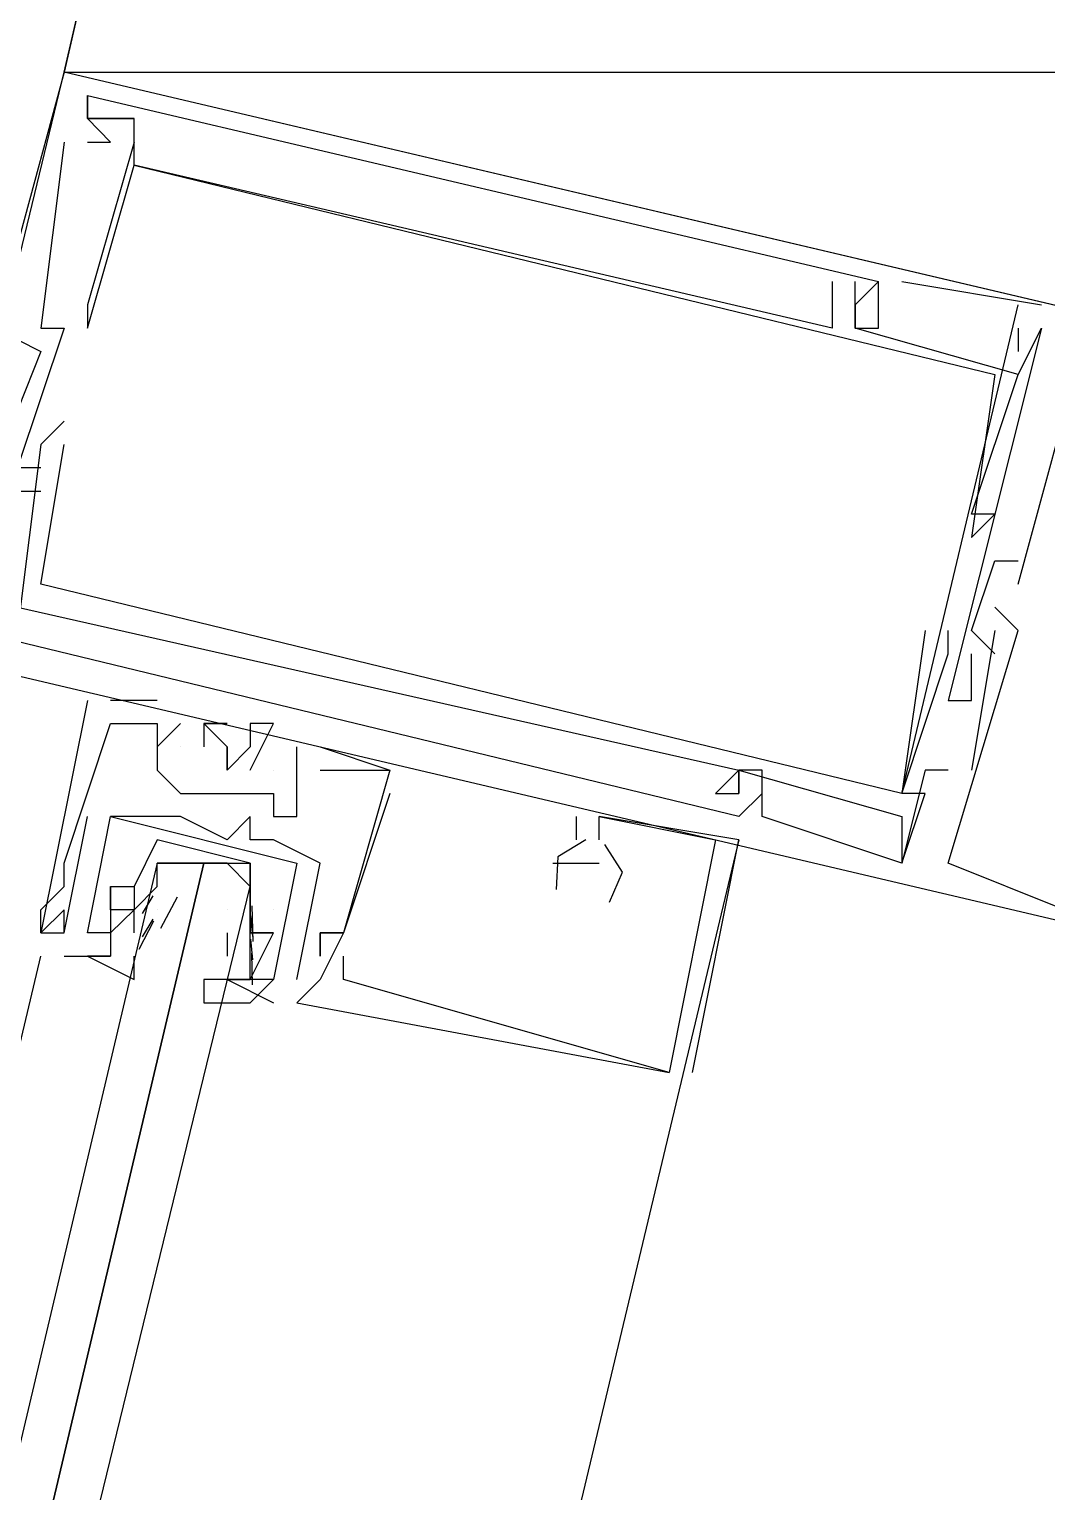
# Model space of a CAD drawing. Header units: feet. Extents: x -84 to 198, y -22 to 181.
# Drawn here: x 90.167 to 90.75, y 27.391 to 28.229 of the extents above; entities that cross this region are included whole.
import ezdxf

# ---------------------------------------------------------------- set-up
doc = ezdxf.new("R2010")
doc.units = ezdxf.units.FT
doc.layers.add('A-LINEA', color=7, linetype='CONTINUOUS')
doc.layers.add('A-MURO-CONCRETO', color=8, linetype='CONTINUOUS')

msp = doc.modelspace()

# ---------------------------------------------------------------- linework, layer by layer
at = {"layer": 'A-LINEA'}
for p, q in [((90.0533, 27.6578), (90.1867, 28.2044)), ((90.1867, 28.2044), (90.1867, 28.2044)), ((90.1867, 28.2044), (90.1867, 28.2044)), ((90.1867, 28.2044), (90.1867, 28.2044)), ((90.2, 28.1911), (90.2, 28.1911)), ((90.2, 28.1911), (90.2, 28.1911)), ((90.2, 28.1911), (90.2, 28.1911)), ((90.2, 28.1911), (90.2, 28.1911)), ((90.2, 28.1911), (90.2, 28.1911)), ((90.2, 28.1911), (90.2, 28.1911)), ((90.2, 28.1778), (90.2, 28.1778)), ((90.2, 28.1778), (90.2, 28.1778)), ((90.2, 28.1778), (90.2, 28.1778)), ((90.2, 28.1778), (90.2, 28.1778)), ((90.2, 28.1778), (90.2, 28.1778)), ((90.2, 28.1778), (90.2, 28.1778)), ((90.2, 28.1778), (90.2, 28.1778)), ((90.2, 28.1778), (90.2, 28.1778)), ((90.2, 28.1778), (90.2, 28.1778)), ((90.2267, 28.1778), (90.2267, 28.1778)), ((90.2267, 28.1778), (90.2267, 28.1778)), ((90.2267, 28.1778), (90.2267, 28.1778)), ((90.2267, 28.1778), (90.2267, 28.1778)), ((90.2267, 28.1778), (90.2267, 28.1778)), ((90.2267, 28.1778), (90.2267, 28.1778)), ((90.1867, 28.1644), (90.1867, 28.1644)), ((90.1867, 28.1644), (90.1867, 28.1644)), ((90.1867, 28.1644), (90.1867, 28.1644)), ((90.2, 28.1644), (90.2, 28.1644)), ((90.2, 28.1644), (90.2, 28.1644)), ((90.2, 28.1644), (90.2, 28.1644)), ((90.2133, 28.1644), (90.2133, 28.1644)), ((90.2133, 28.1644), (90.2133, 28.1644)), ((90.2133, 28.1644), (90.2133, 28.1644)), ((90.2267, 28.1644), (90.2267, 28.1644)), ((90.2267, 28.1644), (90.2267, 28.1644)), ((90.2267, 28.1644), (90.2267, 28.1644)), ((90.2267, 28.1511), (90.2267, 28.1511)), ((90.2267, 28.1511), (90.2267, 28.1511)), ((90.2267, 28.1511), (90.2267, 28.1511)), ((90.2267, 28.1511), (90.2267, 28.1511)), ((90.2267, 28.1511), (90.2267, 28.1511)), ((90.2267, 28.1511), (90.2267, 28.1511)), ((90.6267, 28.0844), (90.6267, 28.0844)), ((90.6267, 28.0844), (90.6267, 28.0578)), ((90.6267, 28.0844), (90.6267, 28.0844)), ((90.6267, 28.0844), (90.6267, 28.0578)), ((90.6267, 28.0844), (90.6267, 28.0844)), ((90.6267, 28.0844), (90.6267, 28.0578)), ((90.64, 28.0844), (90.64, 28.0844)), ((90.64, 28.0844), (90.64, 28.0844)), ((90.64, 28.0844), (90.64, 28.0844)), ((90.6533, 28.0844), (90.6533, 28.0844)), ((90.6533, 28.0844), (90.6533, 28.0844)), ((90.6533, 28.0844), (90.6533, 28.0844)), ((90.6533, 28.0844), (90.6533, 28.0844)), ((90.6533, 28.0844), (90.6533, 28.0844)), ((90.6533, 28.0844), (90.6533, 28.0844)), ((90.6667, 28.0844), (90.7467, 28.0711)), ((90.6667, 28.0844), (90.6667, 28.0844)), ((90.6667, 28.0844), (90.7467, 28.0711)), ((90.6667, 28.0844), (90.6667, 28.0844)), ((90.6667, 28.0844), (90.7467, 28.0711)), ((90.6667, 28.0844), (90.6667, 28.0844)), ((90.2, 28.0711), (90.2, 28.0711)), ((90.2, 28.0711), (90.2, 28.0711)), ((90.2, 28.0711), (90.2, 28.0711)), ((90.64, 28.0711), (90.64, 28.0711)), ((90.64, 28.0711), (90.64, 28.0711)), ((90.64, 28.0711), (90.64, 28.0711)), ((90.64, 28.0711), (90.64, 28.0711)), ((90.64, 28.0711), (90.64, 28.0711)), ((90.64, 28.0711), (90.64, 28.0711)), ((90.64, 28.0711), (90.64, 28.0711)), ((90.64, 28.0711), (90.64, 28.0711)), ((90.64, 28.0711), (90.64, 28.0711)), ((90.6667, 27.7911), (90.7333, 28.0711)), ((90.6667, 27.7911), (90.7333, 28.0711)), ((90.6667, 27.7911), (90.7333, 28.0711)), ((90.7467, 28.0711), (90.7467, 28.0711)), ((90.7467, 28.0711), (90.7467, 28.0711)), ((90.7467, 28.0711), (90.7467, 28.0711)), ((90.1733, 28.0578), (90.1733, 28.0578)), ((90.1733, 28.0578), (90.1733, 28.0578)), ((90.1733, 28.0578), (90.1733, 28.0578)), ((90.1867, 28.0578), (90.1867, 28.0578)), ((90.1867, 28.0578), (90.1867, 28.0578)), ((90.1867, 28.0578), (90.1867, 28.0578)), ((90.2, 28.0578), (90.2, 28.0578)), ((90.2, 28.0578), (90.2, 28.0578)), ((90.2, 28.0578), (90.2, 28.0578)), ((90.6267, 28.0578), (90.6267, 28.0578)), ((90.6267, 28.0578), (90.6267, 28.0578)), ((90.6267, 28.0578), (90.6267, 28.0578)), ((90.64, 28.0578), (90.64, 28.0578)), ((90.64, 28.0578), (90.64, 28.0578)), ((90.64, 28.0578), (90.64, 28.0578)), ((90.64, 28.0578), (90.64, 28.0578)), ((90.64, 28.0578), (90.64, 28.0578)), ((90.64, 28.0578), (90.64, 28.0578)), ((90.6533, 28.0578), (90.6533, 28.0578)), ((90.6533, 28.0578), (90.6533, 28.0578)), ((90.6533, 28.0578), (90.6533, 28.0578)), ((90.7467, 28.0578), (90.6933, 27.8444)), ((90.7467, 28.0578), (90.6933, 27.8444)), ((90.7467, 28.0578), (90.6933, 27.8444)), ((90.7333, 28.0578), (90.7333, 28.0444)), ((90.7333, 28.0578), (90.7333, 28.0578)), ((90.7333, 28.0578), (90.7333, 28.0444)), ((90.7333, 28.0578), (90.7333, 28.0578)), ((90.7333, 28.0578), (90.7333, 28.0444)), ((90.7333, 28.0578), (90.7333, 28.0578)), ((90.7467, 28.0578), (90.7467, 28.0578)), ((90.7467, 28.0578), (90.7467, 28.0578)), ((90.7467, 28.0578), (90.7467, 28.0578)), ((90.7467, 28.0578), (90.7467, 28.0578)), ((90.7467, 28.0578), (90.7467, 28.0578)), ((90.7467, 28.0578), (90.7467, 28.0578)), ((90.1733, 28.0444), (90.1733, 28.0444)), ((90.1733, 28.0444), (90.1733, 28.0444)), ((90.1733, 28.0444), (90.1733, 28.0444)), ((90.7333, 28.0444), (90.7333, 28.0444)), ((90.7333, 28.0444), (90.7333, 28.0444)), ((90.7333, 28.0444), (90.7333, 28.0444)), ((90.72, 28.0311), (90.72, 28.0311)), ((90.72, 28.0311), (90.72, 28.0311)), ((90.72, 28.0311), (90.72, 28.0311)), ((90.7333, 28.0311), (90.7333, 28.0311)), ((90.7333, 28.0311), (90.7333, 28.0311)), ((90.7333, 28.0311), (90.7333, 28.0311)), ((90.7333, 28.0311), (90.7333, 28.0311)), ((90.7333, 28.0311), (90.7333, 28.0311)), ((90.7333, 28.0311), (90.7333, 28.0311)), ((90.1867, 28.0044), (90.1867, 28.0044)), ((90.1867, 28.0044), (90.1867, 28.0044)), ((90.1867, 28.0044), (90.1867, 28.0044)), ((90.1733, 27.9911), (90.1733, 27.9911)), ((90.1733, 27.9911), (90.1733, 27.9911)), ((90.1733, 27.9911), (90.1733, 27.9911)), ((90.1867, 27.9911), (90.1867, 27.9911)), ((90.1867, 27.9911), (90.1867, 27.9911)), ((90.1867, 27.9911), (90.1867, 27.9911)), ((90.1733, 27.9778), (90.1733, 27.9778)), ((90.1733, 27.9778), (90.1733, 27.9778)), ((90.1733, 27.9778), (90.1733, 27.9778)), ((90.1467, 27.9644), (90.1733, 27.9644)), ((90.1467, 27.9644), (90.1733, 27.9644)), ((90.1467, 27.9644), (90.1733, 27.9644)), ((90.1733, 27.9644), (90.1733, 27.9644)), ((90.1733, 27.9644), (90.1733, 27.9644)), ((90.1733, 27.9644), (90.1733, 27.9644)), ((90.7067, 27.9511), (90.7067, 27.9511)), ((90.7067, 27.9511), (90.7067, 27.9511)), ((90.7067, 27.9511), (90.7067, 27.9511)), ((90.72, 27.9511), (90.72, 27.9511)), ((90.72, 27.9511), (90.72, 27.9511)), ((90.72, 27.9511), (90.72, 27.9511)), ((90.7067, 27.9378), (90.7067, 27.9378)), ((90.7067, 27.9378), (90.7067, 27.9378)), ((90.7067, 27.9378), (90.7067, 27.9378)), ((90.72, 27.9244), (90.72, 27.9244)), ((90.72, 27.9244), (90.72, 27.9244)), ((90.72, 27.9244), (90.72, 27.9244)), ((90.7333, 27.9244), (90.7333, 27.9244)), ((90.7333, 27.9244), (90.7333, 27.9244)), ((90.7333, 27.9244), (90.7333, 27.9244)), ((90.1733, 27.9111), (90.1733, 27.9111)), ((90.1733, 27.9111), (90.1733, 27.9111)), ((90.1733, 27.9111), (90.1733, 27.9111)), ((90.7333, 27.9111), (90.7333, 27.9111)), ((90.7333, 27.9111), (90.7333, 27.9111)), ((90.7333, 27.9111), (90.7333, 27.9111)), ((90.72, 27.8978), (90.72, 27.8978)), ((90.72, 27.8978), (90.72, 27.8978)), ((90.72, 27.8978), (90.72, 27.8978)), ((90.68, 27.8844), (90.68, 27.8844)), ((90.68, 27.8844), (90.68, 27.8844)), ((90.68, 27.8844), (90.68, 27.8844)), ((90.6933, 27.8844), (90.6933, 27.8844)), ((90.6933, 27.8844), (90.6933, 27.8844)), ((90.6933, 27.8844), (90.6933, 27.8844)), ((90.7067, 27.8844), (90.7067, 27.8844)), ((90.72, 27.8844), (90.7067, 27.8044)), ((90.7067, 27.8844), (90.7067, 27.8844)), ((90.72, 27.8844), (90.7067, 27.8044)), ((90.7067, 27.8844), (90.7067, 27.8844)), ((90.72, 27.8844), (90.7067, 27.8044)), ((90.72, 27.8844), (90.72, 27.8844)), ((90.72, 27.8844), (90.72, 27.8844)), ((90.72, 27.8844), (90.72, 27.8844)), ((90.7333, 27.8844), (90.7333, 27.8844)), ((90.7333, 27.8844), (90.7333, 27.8844)), ((90.7333, 27.8844), (90.7333, 27.8844)), ((90.6933, 27.8711), (90.6933, 27.8711)), ((90.6933, 27.8711), (90.6933, 27.8711)), ((90.6933, 27.8711), (90.6933, 27.8711)), ((90.7067, 27.8711), (90.7067, 27.8711)), ((90.7067, 27.8711), (90.7067, 27.8711)), ((90.7067, 27.8711), (90.7067, 27.8711)), ((90.72, 27.8711), (90.72, 27.8711)), ((90.72, 27.8711), (90.72, 27.8711)), ((90.72, 27.8711), (90.72, 27.8711)), ((90.2, 27.8444), (90.2, 27.8444)), ((90.2, 27.8444), (90.2, 27.8444)), ((90.2, 27.8444), (90.2, 27.8444)), ((90.2133, 27.8444), (90.2133, 27.8444)), ((90.2133, 27.8444), (90.2133, 27.8444)), ((90.2133, 27.8444), (90.2133, 27.8444)), ((90.24, 27.8444), (90.24, 27.8444)), ((90.24, 27.8444), (90.24, 27.8444)), ((90.24, 27.8444), (90.24, 27.8444)), ((90.68, 27.8444), (90.68, 27.8444)), ((90.68, 27.8444), (90.68, 27.8444)), ((90.68, 27.8444), (90.68, 27.8444)), ((90.68, 27.8444), (90.68, 27.8444)), ((90.68, 27.8444), (90.68, 27.8444)), ((90.68, 27.8444), (90.68, 27.8444)), ((90.6933, 27.8444), (90.6933, 27.8444)), ((90.6933, 27.8444), (90.6933, 27.8444)), ((90.6933, 27.8444), (90.6933, 27.8444)), ((90.6933, 27.8444), (90.6933, 27.8444)), ((90.6933, 27.8444), (90.6933, 27.8444)), ((90.6933, 27.8444), (90.6933, 27.8444)), ((90.7067, 27.8444), (90.7067, 27.8444)), ((90.7067, 27.8444), (90.7067, 27.8444)), ((90.7067, 27.8444), (90.7067, 27.8444)), ((90.2133, 27.8311), (90.2133, 27.8311)), ((90.2133, 27.8311), (90.2133, 27.8311)), ((90.2133, 27.8311), (90.2133, 27.8311)), ((90.24, 27.8178), (90.2533, 27.8311)), ((90.24, 27.8311), (90.24, 27.8311)), ((90.24, 27.8311), (90.24, 27.8311)), ((90.24, 27.8178), (90.2533, 27.8311)), ((90.24, 27.8311), (90.24, 27.8311)), ((90.24, 27.8311), (90.24, 27.8311)), ((90.24, 27.8178), (90.2533, 27.8311)), ((90.24, 27.8311), (90.24, 27.8311)), ((90.24, 27.8311), (90.24, 27.8311)), ((90.2533, 27.8311), (90.2533, 27.8311)), ((90.2533, 27.8311), (90.2533, 27.8311)), ((90.2533, 27.8311), (90.2533, 27.8311)), ((90.2667, 27.8311), (90.2667, 27.8311)), ((90.2667, 27.8311), (90.2667, 27.8311)), ((90.2667, 27.8311), (90.2667, 27.8311)), ((90.2667, 27.8311), (90.2667, 27.8311)), ((90.2667, 27.8311), (90.2667, 27.8311)), ((90.2667, 27.8311), (90.2667, 27.8311)), ((90.28, 27.8311), (90.28, 27.8311)), ((90.28, 27.8311), (90.28, 27.8311)), ((90.28, 27.8311), (90.28, 27.8311)), ((90.2933, 27.8311), (90.2933, 27.8311)), ((90.2933, 27.8311), (90.2933, 27.8311)), ((90.2933, 27.8311), (90.2933, 27.8311)), ((90.3067, 27.8311), (90.3067, 27.8311)), ((90.3067, 27.8311), (90.3067, 27.8311)), ((90.3067, 27.8311), (90.3067, 27.8311)), ((90.24, 27.8178), (90.24, 27.8178)), ((90.24, 27.8178), (90.24, 27.8178)), ((90.24, 27.8178), (90.24, 27.8178)), ((90.2533, 27.8178), (90.2533, 27.8178)), ((90.2533, 27.8178), (90.2533, 27.8178)), ((90.2533, 27.8178), (90.2533, 27.8178)), ((90.2667, 27.8178), (90.2667, 27.8178)), ((90.2667, 27.8178), (90.2667, 27.8178)), ((90.2667, 27.8178), (90.2667, 27.8178)), ((90.28, 27.8178), (90.28, 27.8178)), ((90.28, 27.8178), (90.28, 27.8178)), ((90.28, 27.8178), (90.28, 27.8178)), ((90.2933, 27.8178), (90.2933, 27.8178)), ((90.2933, 27.8178), (90.2933, 27.8178)), ((90.2933, 27.8178), (90.2933, 27.8178)), ((90.32, 27.8044), (90.32, 27.8178)), ((90.32, 27.8178), (90.32, 27.8178)), ((90.32, 27.8044), (90.32, 27.8178)), ((90.32, 27.8178), (90.32, 27.8178)), ((90.32, 27.8044), (90.32, 27.8178)), ((90.32, 27.8178), (90.32, 27.8178)), ((90.3333, 27.8178), (90.3333, 27.8178)), ((90.3333, 27.8178), (90.3333, 27.8178)), ((90.3333, 27.8178), (90.3333, 27.8178)), ((90.24, 27.8044), (90.24, 27.8044)), ((90.24, 27.8044), (90.24, 27.8044)), ((90.24, 27.8044), (90.24, 27.8044)), ((90.28, 27.8044), (90.28, 27.8044)), ((90.28, 27.8044), (90.28, 27.8044)), ((90.28, 27.8044), (90.28, 27.8044)), ((90.2933, 27.8044), (90.2933, 27.8044)), ((90.2933, 27.8044), (90.2933, 27.8044)), ((90.2933, 27.8044), (90.2933, 27.8044)), ((90.3067, 27.8044), (90.3067, 27.8044)), ((90.3067, 27.8044), (90.3067, 27.8044)), ((90.3067, 27.8044), (90.3067, 27.8044)), ((90.32, 27.8044), (90.32, 27.8044)), ((90.32, 27.8044), (90.32, 27.8044)), ((90.32, 27.8044), (90.32, 27.8044)), ((90.32, 27.8044), (90.32, 27.8044)), ((90.32, 27.8044), (90.32, 27.8044)), ((90.32, 27.8044), (90.32, 27.8044)), ((90.3333, 27.8044), (90.3333, 27.8044)), ((90.3333, 27.8044), (90.3333, 27.8044)), ((90.3333, 27.8044), (90.3333, 27.8044)), ((90.3733, 27.8044), (90.3733, 27.8044)), ((90.3733, 27.8044), (90.3733, 27.8044)), ((90.3733, 27.8044), (90.3733, 27.8044)), ((90.3733, 27.8044), (90.3733, 27.8044)), ((90.3733, 27.8044), (90.3733, 27.8044)), ((90.3733, 27.8044), (90.3733, 27.8044)), ((90.5733, 27.8044), (90.5733, 27.8044)), ((90.5733, 27.8044), (90.5733, 27.8044)), ((90.5733, 27.8044), (90.5733, 27.8044)), ((90.5733, 27.8044), (90.5733, 27.8044)), ((90.5733, 27.8044), (90.5733, 27.8044)), ((90.5733, 27.8044), (90.5733, 27.8044)), ((90.5733, 27.8044), (90.5733, 27.8044)), ((90.5733, 27.8044), (90.5733, 27.8044)), ((90.5733, 27.8044), (90.5733, 27.8044)), ((90.5867, 27.8044), (90.5867, 27.8044)), ((90.5867, 27.8044), (90.5867, 27.8044)), ((90.5867, 27.8044), (90.5867, 27.8044)), ((90.68, 27.8044), (90.68, 27.8044)), ((90.68, 27.8044), (90.68, 27.8044)), ((90.68, 27.8044), (90.68, 27.8044)), ((90.6933, 27.8044), (90.6933, 27.8044)), ((90.6933, 27.8044), (90.6933, 27.8044)), ((90.6933, 27.8044), (90.6933, 27.8044)), ((90.7067, 27.8044), (90.7067, 27.8044)), ((90.7067, 27.8044), (90.7067, 27.8044)), ((90.7067, 27.8044), (90.7067, 27.8044)), ((90.2533, 27.7911), (90.2533, 27.7911)), ((90.2533, 27.7911), (90.2533, 27.7911)), ((90.2533, 27.7911), (90.2533, 27.7911)), ((90.28, 27.7911), (90.28, 27.7911)), ((90.28, 27.7911), (90.28, 27.7911)), ((90.28, 27.7911), (90.28, 27.7911)), ((90.3067, 27.7911), (90.3067, 27.7911)), ((90.3067, 27.7911), (90.3067, 27.7911)), ((90.3067, 27.7911), (90.3067, 27.7911)), ((90.3733, 27.7911), (90.3733, 27.7911)), ((90.3733, 27.7911), (90.3733, 27.7911)), ((90.3733, 27.7911), (90.3733, 27.7911)), ((90.56, 27.7911), (90.56, 27.7911)), ((90.56, 27.7911), (90.56, 27.7911)), ((90.56, 27.7911), (90.56, 27.7911)), ((90.5733, 27.7911), (90.5733, 27.7911)), ((90.5733, 27.7911), (90.5733, 27.7911)), ((90.5733, 27.7911), (90.5733, 27.7911)), ((90.5733, 27.7911), (90.5733, 27.7911)), ((90.5733, 27.7911), (90.5733, 27.7911)), ((90.5733, 27.7911), (90.5733, 27.7911)), ((90.5867, 27.7911), (90.5867, 27.7911)), ((90.5867, 27.7911), (90.5867, 27.7911)), ((90.5867, 27.7911), (90.5867, 27.7911)), ((90.6667, 27.7911), (90.6667, 27.7911)), ((90.6667, 27.7911), (90.6667, 27.7911)), ((90.6667, 27.7911), (90.6667, 27.7911)), ((90.6667, 27.7911), (90.6667, 27.7911)), ((90.6667, 27.7911), (90.6667, 27.7911)), ((90.6667, 27.7911), (90.6667, 27.7911)), ((90.68, 27.7911), (90.68, 27.7911)), ((90.68, 27.7911), (90.68, 27.7911)), ((90.68, 27.7911), (90.68, 27.7911)), ((90.1867, 27.7111), (90.2, 27.7778)), ((90.1867, 27.7111), (90.2, 27.7778)), ((90.2, 27.7778), (90.2, 27.7778)), ((90.2, 27.7778), (90.2, 27.7778)), ((90.2133, 27.7778), (90.2133, 27.7778)), ((90.2133, 27.7778), (90.2133, 27.7778)), ((90.2267, 27.7778), (90.2267, 27.7778)), ((90.2267, 27.7778), (90.2267, 27.7778)), ((90.2533, 27.7778), (90.2533, 27.7778)), ((90.2533, 27.7778), (90.2533, 27.7778)), ((90.2933, 27.7778), (90.2933, 27.7778)), ((90.2933, 27.7778), (90.2933, 27.7778)), ((90.3067, 27.7778), (90.3067, 27.7778)), ((90.3067, 27.7778), (90.3067, 27.7778)), ((90.3067, 27.7778), (90.3067, 27.7778)), ((90.32, 27.7778), (90.32, 27.7778)), ((90.32, 27.7778), (90.32, 27.7778)), ((90.32, 27.7778), (90.32, 27.7778)), ((90.48, 27.7778), (90.48, 27.7644)), ((90.48, 27.7778), (90.48, 27.7778)), ((90.48, 27.7778), (90.48, 27.7644)), ((90.48, 27.7778), (90.48, 27.7778)), ((90.48, 27.7778), (90.48, 27.7644)), ((90.48, 27.7778), (90.48, 27.7778)), ((90.5733, 27.7644), (90.4933, 27.7778)), ((90.4933, 27.7778), (90.4933, 27.7778)), ((90.4933, 27.7778), (90.4933, 27.7778)), ((90.5733, 27.7644), (90.4933, 27.7778)), ((90.4933, 27.7778), (90.4933, 27.7778)), ((90.4933, 27.7778), (90.4933, 27.7778)), ((90.5733, 27.7644), (90.4933, 27.7778)), ((90.4933, 27.7778), (90.4933, 27.7778)), ((90.4933, 27.7778), (90.4933, 27.7778)), ((90.5733, 27.7778), (90.5733, 27.7778)), ((90.5733, 27.7778), (90.5733, 27.7778)), ((90.5733, 27.7778), (90.5733, 27.7778)), ((90.5867, 27.7778), (90.5867, 27.7778)), ((90.5867, 27.7778), (90.5867, 27.7778)), ((90.5867, 27.7778), (90.5867, 27.7778)), ((90.6667, 27.7778), (90.6667, 27.7778)), ((90.6667, 27.7778), (90.6667, 27.7778)), ((90.6667, 27.7778), (90.6667, 27.7778)), ((90.28, 27.7644), (90.28, 27.7644)), ((90.28, 27.7644), (90.28, 27.7644)), ((90.2933, 27.7644), (90.2933, 27.7644)), ((90.2933, 27.7644), (90.2933, 27.7644)), ((90.3067, 27.7644), (90.3067, 27.7644)), ((90.3067, 27.7644), (90.3067, 27.7644)), ((90.48, 27.7644), (90.48, 27.7644)), ((90.48, 27.7644), (90.48, 27.7644)), ((90.48, 27.7644), (90.48, 27.7644)), ((90.4933, 27.7644), (90.4933, 27.7644)), ((90.4933, 27.7644), (90.4933, 27.7644)), ((90.4933, 27.7644), (90.4933, 27.7644)), ((90.5467, 27.6311), (90.5733, 27.7644)), ((90.5467, 27.6311), (90.5733, 27.7644)), ((90.5467, 27.6311), (90.5733, 27.7644)), ((90.56, 27.7644), (90.56, 27.7644)), ((90.56, 27.7644), (90.56, 27.7644)), ((90.56, 27.7644), (90.56, 27.7644)), ((90.56, 27.7644), (90.56, 27.7644)), ((90.56, 27.7644), (90.56, 27.7644)), ((90.56, 27.7644), (90.56, 27.7644)), ((90.5733, 27.7644), (90.5733, 27.7644)), ((90.5733, 27.7644), (90.5733, 27.7644)), ((90.5733, 27.7644), (90.5733, 27.7644)), ((90.1867, 27.7511), (90.1867, 27.7511)), ((90.1867, 27.7511), (90.1867, 27.7511)), ((90.1867, 27.7511), (90.1867, 27.7511)), ((90.24, 27.7511), (90.24, 27.7511)), ((90.2667, 27.7511), (90.2667, 27.7511)), ((90.32, 27.7511), (90.32, 27.7511)), ((90.32, 27.7511), (90.32, 27.7511)), ((90.3333, 27.7511), (90.3333, 27.7511)), ((90.3333, 27.7511), (90.3333, 27.7511)), ((90.4667, 27.7511), (90.4667, 27.7511)), ((90.4667, 27.7511), (90.4667, 27.7511)), ((90.4667, 27.7511), (90.4667, 27.7511)), ((90.48, 27.7511), (90.48, 27.7511)), ((90.48, 27.7511), (90.48, 27.7511)), ((90.48, 27.7511), (90.48, 27.7511)), ((90.4933, 27.7511), (90.4933, 27.7511)), ((90.4933, 27.7511), (90.4933, 27.7511)), ((90.4933, 27.7511), (90.4933, 27.7511)), ((90.6667, 27.7511), (90.6667, 27.7511)), ((90.6667, 27.7511), (90.6667, 27.7511)), ((90.6667, 27.7511), (90.6667, 27.7511)), ((90.6667, 27.7511), (90.6667, 27.7511)), ((90.6667, 27.7511), (90.6667, 27.7511)), ((90.6667, 27.7511), (90.6667, 27.7511)), ((90.6667, 27.7511), (90.6667, 27.7511)), ((90.6667, 27.7511), (90.6667, 27.7511)), ((90.6667, 27.7511), (90.6667, 27.7511)), ((90.6933, 27.7511), (90.6933, 27.7511)), ((90.6933, 27.7511), (90.6933, 27.7511)), ((90.6933, 27.7511), (90.6933, 27.7511)), ((90.1867, 27.7378), (90.1867, 27.7378)), ((90.1867, 27.7378), (90.1867, 27.7378)), ((90.1867, 27.7378), (90.1867, 27.7378)), ((90.2133, 27.7378), (90.2133, 27.7378)), ((90.2133, 27.7378), (90.2133, 27.7378)), ((90.2133, 27.7378), (90.2133, 27.7378)), ((90.2133, 27.7378), (90.2133, 27.7378)), ((90.2267, 27.7378), (90.2267, 27.7378)), ((90.2267, 27.7378), (90.2267, 27.7378)), ((90.24, 27.7378), (90.24, 27.7378)), ((90.2315, 27.7222), (90.2377, 27.7324)), ((90.242, 27.7139), (90.2516, 27.7319)), ((90.2942, 27.7267), (90.2948, 27.7063)), ((90.1733, 27.7244), (90.1733, 27.7244)), ((90.1733, 27.7244), (90.1733, 27.7244)), ((90.1733, 27.7244), (90.1733, 27.7244)), ((90.1867, 27.7244), (90.1867, 27.7244)), ((90.1867, 27.7244), (90.1867, 27.7244)), ((90.1867, 27.7244), (90.1867, 27.7244)), ((90.2133, 27.7244), (90.2133, 27.7244)), ((90.2133, 27.7244), (90.2133, 27.7244)), ((90.2267, 27.7244), (90.2267, 27.7244)), ((90.2267, 27.7111), (90.2267, 27.7244)), ((90.2267, 27.7244), (90.2267, 27.7244)), ((90.2297, 27.7019), (90.2381, 27.7181)), ((90.2315, 27.7089), (90.2377, 27.719)), ((90.24, 27.7244), (90.24, 27.7244)), ((90.28, 27.7244), (90.28, 27.7244)), ((90.2933, 27.7244), (90.2933, 27.7244)), ((90.2933, 27.7244), (90.2933, 27.7244)), ((90.2935, 27.7209), (90.2945, 27.709)), ((90.3067, 27.7244), (90.3067, 27.7244)), ((90.3067, 27.7244), (90.3067, 27.7244)), ((90.3067, 27.7244), (90.3067, 27.7244)), ((90.3067, 27.7244), (90.3067, 27.7244)), ((90.1733, 27.7111), (90.1733, 27.7111)), ((90.1733, 27.7111), (90.1733, 27.7111)), ((90.1733, 27.7111), (90.1733, 27.7111)), ((90.1733, 27.7111), (90.1733, 27.7111)), ((90.1733, 27.7111), (90.1733, 27.7111)), ((90.1733, 27.7111), (90.1733, 27.7111)), ((90.1867, 27.7111), (90.1867, 27.7111)), ((90.1867, 27.7111), (90.1867, 27.7111)), ((90.1867, 27.7111), (90.1867, 27.7111)), ((90.1867, 27.7111), (90.1867, 27.7111)), ((90.1867, 27.7111), (90.1867, 27.7111)), ((90.2, 27.7111), (90.2, 27.7111)), ((90.2, 27.7111), (90.2, 27.7111)), ((90.2, 27.7111), (90.2, 27.7111)), ((90.2, 27.7111), (90.2, 27.7111)), ((90.2133, 27.7111), (90.2133, 27.7111)), ((90.2133, 27.7111), (90.2133, 27.7111)), ((90.2267, 27.7111), (90.2267, 27.7111)), ((90.2267, 27.7111), (90.2267, 27.7111)), ((90.28, 27.7111), (90.28, 27.6978)), ((90.28, 27.7111), (90.28, 27.7111)), ((90.2933, 27.7111), (90.2933, 27.7111)), ((90.2933, 27.7111), (90.2933, 27.7111)), ((90.2933, 27.7111), (90.2933, 27.7111)), ((90.2933, 27.7111), (90.2933, 27.7111)), ((90.3067, 27.7111), (90.3067, 27.7111)), ((90.3067, 27.7111), (90.3067, 27.7111)), ((90.3067, 27.7111), (90.3067, 27.7111)), ((90.3067, 27.7111), (90.3067, 27.7111)), ((90.3333, 27.7111), (90.3333, 27.7111)), ((90.3333, 27.7111), (90.3333, 27.7111)), ((90.3333, 27.7111), (90.3333, 27.7111)), ((90.3333, 27.7111), (90.3333, 27.7111)), ((90.3333, 27.7111), (90.3333, 27.7111)), ((90.3333, 27.7111), (90.3333, 27.7111)), ((90.3467, 27.7111), (90.3467, 27.7111)), ((90.3467, 27.7111), (90.3467, 27.7111)), ((90.3467, 27.7111), (90.3467, 27.7111)), ((90.3467, 27.7111), (90.3467, 27.7111)), ((90.3467, 27.7111), (90.3467, 27.7111)), ((90.3467, 27.7111), (90.3467, 27.7111)), ((90.3467, 27.7111), (90.3467, 27.7111)), ((90.3467, 27.7111), (90.3467, 27.7111)), ((90.3467, 27.7111), (90.3467, 27.7111)), ((90.2935, 27.7076), (90.2945, 27.6957)), ((89.7867, 26.0711), (90.1733, 27.6978)), ((90.1867, 27.6978), (90.2133, 27.6978)), ((90.1867, 27.6978), (90.1867, 27.6978)), ((90.1867, 27.6978), (90.2133, 27.6978)), ((90.1867, 27.6978), (90.1867, 27.6978)), ((90.2133, 27.6978), (90.2133, 27.6978)), ((90.2133, 27.6978), (90.2133, 27.6978)), ((90.28, 27.6978), (90.28, 27.6978)), ((90.28, 27.6978), (90.28, 27.6978)), ((90.2933, 27.6978), (90.2933, 27.6978)), ((90.2933, 27.6978), (90.2933, 27.6978)), ((90.2941, 27.6996), (90.2944, 27.6813)), ((90.3333, 27.6978), (90.3333, 27.6978)), ((90.3333, 27.6978), (90.3333, 27.6978)), ((90.3333, 27.6978), (90.3333, 27.6978)), ((90.3467, 27.6978), (90.3467, 27.6978)), ((90.3467, 27.6978), (90.3467, 27.6978)), ((90.3467, 27.6978), (90.3467, 27.6978)), ((90.28, 27.6844), (90.28, 27.6844)), ((90.28, 27.6844), (90.28, 27.6844)), ((90.2933, 27.6844), (90.2933, 27.6844)), ((90.2933, 27.6844), (90.2933, 27.6844)), ((90.2933, 27.6844), (90.2933, 27.6844)), ((90.2933, 27.6844), (90.2933, 27.6844)), ((90.3067, 27.6844), (90.3067, 27.6844)), ((90.3067, 27.6844), (90.3067, 27.6844)), ((90.3067, 27.6844), (90.3067, 27.6844)), ((90.3067, 27.6844), (90.3067, 27.6844)), ((90.32, 27.6844), (90.32, 27.6844)), ((90.32, 27.6844), (90.32, 27.6844)), ((90.3333, 27.6844), (90.3333, 27.6844)), ((90.3333, 27.6844), (90.3333, 27.6844)), ((90.3333, 27.6844), (90.3333, 27.6844)), ((90.3467, 27.6844), (90.3467, 27.6844)), ((90.3467, 27.6844), (90.3467, 27.6844)), ((90.3467, 27.6844), (90.3467, 27.6844)), ((90.3067, 27.6711), (90.3067, 27.6711)), ((90.3067, 27.6711), (90.3067, 27.6711)), ((90.32, 27.6711), (90.32, 27.6711)), ((90.32, 27.6711), (90.32, 27.6711)), ((90.32, 27.6711), (90.32, 27.6711)), ((90.5333, 27.6311), (90.5333, 27.6311)), ((90.5333, 27.6311), (90.5333, 27.6311)), ((90.5333, 27.6311), (90.5333, 27.6311)), ((90.5333, 27.6311), (90.5333, 27.6311)), ((90.5333, 27.6311), (90.5333, 27.6311)), ((90.5333, 27.6311), (90.5333, 27.6311)), ((90.5467, 27.6311), (90.5467, 27.6311)), ((90.5467, 27.6311), (90.5467, 27.6311)), ((90.5467, 27.6311), (90.5467, 27.6311))]:
    msp.add_line(p, q, dxfattribs=at)
for points in [[(94.0133, 29.1911), (93.5867, 27.4044), (90.1867, 28.2044), (90.6, 29.9911), (94.0133, 29.1911)], [(90.8667, 28.0444), (90.1867, 28.2044), (90.1467, 28.0578), (90.1733, 28.0444), (90.1467, 27.9778)], [(90.8667, 28.0444), (90.1867, 28.2044), (90.1467, 28.0578), (90.1733, 28.0444), (90.1467, 27.9778)], [(90.8667, 28.0444), (90.1867, 28.2044), (90.1467, 28.0578), (90.1733, 28.0444), (90.1467, 27.9778)], [(90.6267, 28.0844), (90.6267, 28.0578), (90.2267, 28.1511), (90.2267, 28.1778), (90.2, 28.1778), (90.2, 28.1911), (90.2, 28.1778), (90.2267, 28.1778)], [(90.2, 28.1644), (90.2133, 28.1644), (90.2, 28.1778), (90.2, 28.1911), (90.6533, 28.0844), (90.64, 28.0711), (90.64, 28.0578), (90.6533, 28.0578), (90.6533, 28.0844)], [(90.6267, 28.0844), (90.6267, 28.0578), (90.2267, 28.1511), (90.2267, 28.1778), (90.2, 28.1778), (90.2, 28.1911), (90.2, 28.1778), (90.2267, 28.1778)], [(90.2, 28.1644), (90.2133, 28.1644), (90.2, 28.1778), (90.2, 28.1911), (90.6533, 28.0844), (90.64, 28.0711), (90.64, 28.0578), (90.6533, 28.0578), (90.6533, 28.0844)], [(90.6267, 28.0844), (90.6267, 28.0578), (90.2267, 28.1511), (90.2267, 28.1778), (90.2, 28.1778), (90.2, 28.1911), (90.2, 28.1778), (90.2267, 28.1778)], [(90.2, 28.1644), (90.2133, 28.1644), (90.2, 28.1778), (90.2, 28.1911), (90.6533, 28.0844), (90.64, 28.0711), (90.64, 28.0578), (90.6533, 28.0578), (90.6533, 28.0844)], [(90.1867, 28.1644), (90.1733, 28.0578), (90.1867, 28.0578), (90.16, 27.9778), (90.1733, 27.9778)], [(90.1867, 28.1644), (90.1733, 28.0578), (90.1867, 28.0578), (90.16, 27.9778), (90.1733, 27.9778)], [(90.1867, 28.1644), (90.1733, 28.0578), (90.1867, 28.0578), (90.16, 27.9778), (90.1733, 27.9778)], [(90.2267, 28.1644), (90.2, 28.0711), (90.2, 28.0578), (90.2267, 28.1511), (90.72, 28.0311), (90.7067, 27.9378), (90.7067, 27.9378), (90.72, 27.9511), (90.7067, 27.9511), (90.7333, 28.0311), (90.7467, 28.0578)], [(90.2267, 28.1644), (90.2, 28.0711), (90.2, 28.0578), (90.2267, 28.1511), (90.72, 28.0311), (90.7067, 27.9378), (90.7067, 27.9378), (90.72, 27.9511), (90.7067, 27.9511), (90.7333, 28.0311), (90.7467, 28.0578)], [(90.2267, 28.1644), (90.2, 28.0711), (90.2, 28.0578), (90.2267, 28.1511), (90.72, 28.0311), (90.7067, 27.9378), (90.7067, 27.9378), (90.72, 27.9511), (90.7067, 27.9511), (90.7333, 28.0311), (90.7467, 28.0578)], [(90.7333, 28.0311), (90.64, 28.0578), (90.64, 28.0711), (90.64, 28.0844)], [(90.64, 28.0711), (90.64, 28.0711), (90.64, 28.0844)], [(90.7333, 28.0311), (90.64, 28.0578), (90.64, 28.0711), (90.64, 28.0844)], [(90.64, 28.0711), (90.64, 28.0711), (90.64, 28.0844)], [(90.7333, 28.0311), (90.64, 28.0578), (90.64, 28.0711), (90.64, 28.0844)], [(90.64, 28.0711), (90.64, 28.0711), (90.64, 28.0844)], [(90.7333, 27.9111), (90.7733, 28.0578), (90.8267, 28.0444)], [(90.7333, 27.9111), (90.7733, 28.0578), (90.8267, 28.0444)], [(90.7333, 27.9111), (90.7733, 28.0578), (90.8267, 28.0444)], [(90.1333, 28.0311), (90.1067, 27.8711), (90.7867, 27.7111), (90.7867, 27.7244), (90.7733, 27.7244)], [(90.1333, 28.0311), (90.1067, 27.8711), (90.7867, 27.7111), (90.7867, 27.7244), (90.7733, 27.7244)], [(90.1333, 28.0311), (90.1067, 27.8711), (90.7867, 27.7111), (90.7867, 27.7244), (90.7733, 27.7244)], [(90.1867, 28.0044), (90.1733, 27.9911), (90.16, 27.8844)], [(90.1867, 28.0044), (90.1733, 27.9911), (90.16, 27.8844)], [(90.1867, 28.0044), (90.1733, 27.9911), (90.16, 27.8844)], [(90.68, 27.8844), (90.6667, 27.7911), (90.1733, 27.9111), (90.1867, 27.9911)], [(90.68, 27.8844), (90.6667, 27.7911), (90.1733, 27.9111), (90.1867, 27.9911)], [(90.68, 27.8844), (90.6667, 27.7911), (90.1733, 27.9111), (90.1867, 27.9911)], [(90.72, 27.8711), (90.7067, 27.8844), (90.72, 27.9244), (90.7333, 27.9244)], [(90.72, 27.8711), (90.7067, 27.8844), (90.72, 27.9244), (90.7333, 27.9244)], [(90.72, 27.8711), (90.7067, 27.8844), (90.72, 27.9244), (90.7333, 27.9244)], [(90.16, 27.8844), (90.1333, 27.8978), (90.1333, 27.8844), (90.16, 27.8844), (90.16, 27.8978), (90.5733, 27.8044), (90.56, 27.7911), (90.5733, 27.7911), (90.5733, 27.8044), (90.6667, 27.7778)], [(90.16, 27.8844), (90.1333, 27.8978), (90.1333, 27.8844), (90.16, 27.8844), (90.16, 27.8978), (90.5733, 27.8044), (90.56, 27.7911), (90.5733, 27.7911), (90.5733, 27.8044), (90.6667, 27.7778)], [(90.16, 27.8844), (90.1333, 27.8978), (90.1333, 27.8844), (90.16, 27.8844), (90.16, 27.8978), (90.5733, 27.8044), (90.56, 27.7911), (90.5733, 27.7911), (90.5733, 27.8044), (90.6667, 27.7778)], [(90.76, 27.7244), (90.6933, 27.7511), (90.7333, 27.8844), (90.72, 27.8978)], [(90.76, 27.7244), (90.6933, 27.7511), (90.7333, 27.8844), (90.72, 27.8978)], [(90.76, 27.7244), (90.6933, 27.7511), (90.7333, 27.8844), (90.72, 27.8978)], [(90.5867, 27.7911), (90.5733, 27.7778), (90.1333, 27.8844)], [(90.5867, 27.7911), (90.5733, 27.7778), (90.1333, 27.8844)], [(90.5867, 27.7911), (90.5733, 27.7778), (90.1333, 27.8844)], [(90.6667, 27.7778), (90.6667, 27.7511), (90.68, 27.7911), (90.6667, 27.7911), (90.6933, 27.8711), (90.6933, 27.8844), (90.6933, 27.8844)], [(90.6667, 27.7778), (90.6667, 27.7511), (90.68, 27.7911), (90.6667, 27.7911), (90.6933, 27.8711), (90.6933, 27.8844), (90.6933, 27.8844)], [(90.6667, 27.7778), (90.6667, 27.7511), (90.68, 27.7911), (90.6667, 27.7911), (90.6933, 27.8711), (90.6933, 27.8844), (90.6933, 27.8844)], [(90.6933, 27.8444), (90.7067, 27.8444), (90.7067, 27.8711)], [(90.6933, 27.8444), (90.7067, 27.8444), (90.7067, 27.8711)], [(90.6933, 27.8444), (90.7067, 27.8444), (90.7067, 27.8711)], [(90.2, 27.8444), (90.1733, 27.7111), (90.1867, 27.7111), (90.1867, 27.7244), (90.1733, 27.7111), (90.1733, 27.7244), (90.1867, 27.7378), (90.1867, 27.7511), (90.2133, 27.8311), (90.24, 27.8311), (90.24, 27.8044), (90.2533, 27.7911), (90.28, 27.7911), (90.3067, 27.7911), (90.3067, 27.7778), (90.32, 27.7778), (90.32, 27.8044)], [(90.2, 27.8444), (90.1733, 27.7111), (90.1867, 27.7111), (90.1867, 27.7244), (90.1733, 27.7111), (90.1733, 27.7244), (90.1867, 27.7378), (90.1867, 27.7511), (90.2133, 27.8311), (90.24, 27.8311), (90.24, 27.8044), (90.2533, 27.7911), (90.28, 27.7911), (90.3067, 27.7911), (90.3067, 27.7778), (90.32, 27.7778), (90.32, 27.8044)], [(90.2, 27.8444), (90.1733, 27.7111), (90.1867, 27.7111), (90.1867, 27.7244), (90.1733, 27.7111), (90.1733, 27.7244), (90.1867, 27.7378), (90.1867, 27.7511), (90.2133, 27.8311), (90.24, 27.8311), (90.24, 27.8044), (90.2533, 27.7911), (90.28, 27.7911), (90.3067, 27.7911), (90.3067, 27.7778), (90.32, 27.7778), (90.32, 27.8044)], [(90.24, 27.8444), (90.2133, 27.8444), (90.2133, 27.8444)], [(90.24, 27.8444), (90.2133, 27.8444), (90.2133, 27.8444)], [(90.24, 27.8444), (90.2133, 27.8444), (90.2133, 27.8444)], [(90.28, 27.8178), (90.2667, 27.8311), (90.28, 27.8311), (90.2667, 27.8311), (90.2667, 27.8178)], [(90.28, 27.8178), (90.2667, 27.8311), (90.28, 27.8311), (90.2667, 27.8311), (90.2667, 27.8178)], [(90.28, 27.8178), (90.2667, 27.8311), (90.28, 27.8311), (90.2667, 27.8311), (90.2667, 27.8178)], [(90.2933, 27.8044), (90.3067, 27.8311), (90.2933, 27.8311), (90.2933, 27.8178), (90.28, 27.8044), (90.28, 27.8044)], [(90.2933, 27.8044), (90.3067, 27.8311), (90.2933, 27.8311), (90.2933, 27.8178), (90.28, 27.8044), (90.28, 27.8044)], [(90.2933, 27.8044), (90.3067, 27.8311), (90.2933, 27.8311), (90.2933, 27.8178), (90.28, 27.8044), (90.28, 27.8044)], [(90.28, 27.8044), (90.28, 27.8178), (90.28, 27.8044)], [(90.28, 27.8044), (90.28, 27.8178), (90.28, 27.8044)], [(90.28, 27.8044), (90.28, 27.8178), (90.28, 27.8044)], [(90.3333, 27.8178), (90.3333, 27.8178), (90.3733, 27.8044), (90.3733, 27.8044)], [(90.3333, 27.8178), (90.3333, 27.8178), (90.3733, 27.8044), (90.3733, 27.8044)], [(90.3333, 27.8178), (90.3333, 27.8178), (90.3733, 27.8044), (90.3733, 27.8044)], [(90.3333, 27.8044), (90.3733, 27.8044), (90.3467, 27.7111), (90.3333, 27.7111), (90.3333, 27.6978), (90.3333, 27.7111), (90.3467, 27.7111), (90.3333, 27.6844), (90.32, 27.6711), (90.5333, 27.6311)], [(90.3333, 27.8044), (90.3733, 27.8044), (90.3467, 27.7111), (90.3333, 27.7111), (90.3333, 27.6978), (90.3333, 27.7111), (90.3467, 27.7111), (90.3333, 27.6844), (90.32, 27.6711), (90.5333, 27.6311)], [(90.3333, 27.8044), (90.3733, 27.8044), (90.3467, 27.7111), (90.3333, 27.7111), (90.3333, 27.6978), (90.3333, 27.7111), (90.3467, 27.7111), (90.3333, 27.6844), (90.32, 27.6711), (90.5333, 27.6311)], [(90.6933, 27.8044), (90.68, 27.8044), (90.6667, 27.7511), (90.5867, 27.7778), (90.5867, 27.8044), (90.5733, 27.8044), (90.5733, 27.7911)], [(90.6933, 27.8044), (90.68, 27.8044), (90.6667, 27.7511), (90.5867, 27.7778), (90.5867, 27.8044), (90.5733, 27.8044), (90.5733, 27.7911)], [(90.6933, 27.8044), (90.68, 27.8044), (90.6667, 27.7511), (90.5867, 27.7778), (90.5867, 27.8044), (90.5733, 27.8044), (90.5733, 27.7911)], [(90.3733, 27.7911), (90.3467, 27.7111), (90.3467, 27.7111)], [(90.3733, 27.7911), (90.3467, 27.7111), (90.3467, 27.7111)], [(90.3733, 27.7911), (90.3467, 27.7111), (90.3467, 27.7111)], [(90.2133, 27.7378), (90.2133, 27.7111), (90.2, 27.7111), (90.2133, 27.7778)], [(90.2133, 27.7378), (90.2133, 27.7111), (90.2, 27.7111), (90.2133, 27.7778)], [(90.2133, 27.7778), (90.32, 27.7511), (90.3067, 27.6844), (90.2933, 27.6844), (90.3067, 27.7111)], [(90.32, 27.6844), (90.3333, 27.7511), (90.3067, 27.7644), (90.2933, 27.7644), (90.2933, 27.7778), (90.28, 27.7644), (90.2533, 27.7778), (90.2267, 27.7778), (90.2133, 27.7778)], [(90.2133, 27.7778), (90.32, 27.7511), (90.3067, 27.6844), (90.2933, 27.6844), (90.3067, 27.7111)], [(90.32, 27.6844), (90.3333, 27.7511), (90.3067, 27.7644), (90.2933, 27.7644), (90.2933, 27.7778), (90.28, 27.7644), (90.2533, 27.7778), (90.2267, 27.7778), (90.2133, 27.7778)], [(90.4933, 27.7644), (90.4933, 27.7778), (90.56, 27.7644), (90.5333, 27.6311), (90.3467, 27.6844), (90.3467, 27.6978)], [(90.4933, 27.7644), (90.4933, 27.7778), (90.56, 27.7644), (90.5333, 27.6311), (90.3467, 27.6844), (90.3467, 27.6978)], [(90.4933, 27.7644), (90.4933, 27.7778), (90.56, 27.7644), (90.5333, 27.6311), (90.3467, 27.6844), (90.3467, 27.6978)], [(90.5733, 27.7644), (90.1467, 25.9778), (89.7067, 24.1244)], [(90.24, 27.7644), (90.2267, 27.7378), (90.2267, 27.7244), (90.2133, 27.7111), (90.2133, 27.6978), (90.2, 27.6978), (90.2267, 27.6844), (90.2267, 27.6978)], [(90.28, 27.6844), (90.2667, 27.6844), (90.2667, 27.6711), (90.2933, 27.6711), (90.3067, 27.6844), (90.28, 27.6844), (90.2933, 27.6844), (90.2933, 27.6978), (90.2933, 27.7111), (90.2933, 27.7244), (90.2933, 27.7511), (90.24, 27.7644)], [(90.4856, 27.7644), (90.4695, 27.7547), (90.4686, 27.736)], [(90.4856, 27.7644), (90.4695, 27.7547), (90.4686, 27.736)], [(90.4856, 27.7644), (90.4695, 27.7547), (90.4686, 27.736)], [(90.4991, 27.7287), (90.5066, 27.746), (90.4965, 27.7618)], [(90.4991, 27.7287), (90.5066, 27.746), (90.4965, 27.7618)], [(90.4991, 27.7287), (90.5066, 27.746), (90.4965, 27.7618)], [(89.88, 26.0444), (90.2933, 27.7378), (90.28, 27.7511), (90.2667, 27.7511), (89.8667, 26.0578), (90.2667, 27.7511), (90.2533, 27.7511), (90.24, 27.7511), (89.84, 26.0578)], [(90.2267, 27.7244), (90.24, 27.7378), (90.24, 27.7511), (90.2933, 27.7511), (90.2933, 27.7244), (90.2933, 27.7111)], [(90.4667, 27.7511), (90.48, 27.7511), (90.48, 27.7511), (90.4933, 27.7511)], [(90.4667, 27.7511), (90.48, 27.7511), (90.48, 27.7511), (90.4933, 27.7511)], [(90.4667, 27.7511), (90.48, 27.7511), (90.48, 27.7511), (90.4933, 27.7511)], [(90.2267, 27.7244), (90.2133, 27.7244), (90.2133, 27.7378), (90.2267, 27.7378)], [(90.2267, 27.7244), (90.2133, 27.7244), (90.2133, 27.7378), (90.2267, 27.7378)], [(90.2933, 27.6978), (90.2933, 27.7111), (90.3067, 27.7111), (90.2933, 27.7111), (90.2933, 27.7244)], [(90.2933, 27.6978), (90.2933, 27.7111), (90.3067, 27.7111), (90.2933, 27.7111), (90.2933, 27.7244)], [(90.2933, 27.6844), (90.28, 27.6844), (90.3067, 27.6711)], [(90.2933, 27.6844), (90.28, 27.6844), (90.3067, 27.6711)]]:
    msp.add_lwpolyline(points, dxfattribs=at)
at = {"layer": 'A-MURO-CONCRETO'}
for points in [[(90.4133, 29.1911), (90.1867, 28.2044), (93.7867, 28.2044), (90.4133, 29.1911)], [(90.1867, 28.2044), (93.7867, 28.2044), (93.5867, 27.4044), (90.1867, 28.2044), (90.1867, 28.2044)]]:
    msp.add_lwpolyline(points, dxfattribs=at)

doc.saveas('drawing.dxf')
